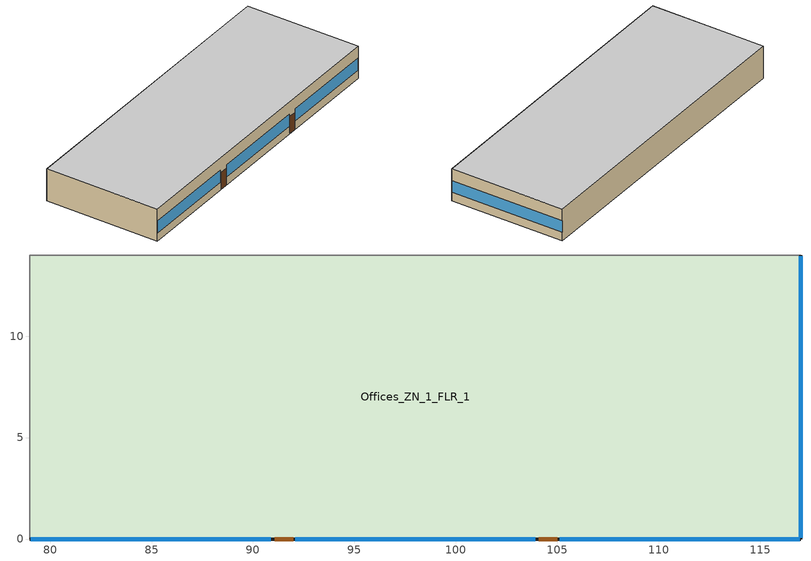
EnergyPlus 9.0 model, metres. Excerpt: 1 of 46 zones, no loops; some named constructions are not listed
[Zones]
Offices_ZN_1_FLR_1
 floor ground (Offices_ZN_1_FLR_1_Floor_Ffactor): 79,14 117,14 117,0 79,0 z0
 wall outside (nonres_ext_wall): 79,0 117,0 117,14 z0:4
 wall to Gym_ZN_1_FLR_1 (int_wall): 117,14 79,14 z0:4
 wall to Lobby_ZN_1_FLR_1 (int_wall): 79,14 79,0 z0:4
 window (NonresWindow_U_0.47_SHGC_0.25): 117,0.05 117,13.95 z1.1:2.51; 79.05,0 90.87,0 / 92.09,0 103.91,0 / 105.13,0 116.95,0 z1:2.5
 door (Swinging Door_con): 91.08,0 91.99,0 / 104.08,0 104.99,0 z0:2.13
 ceiling to Offices_ZN_1_FLR_2 (int_slab_ceiling): 79,0 117,0 117,14 79,14 z4
[EnergyManagementSystem:Actuator]
Name | Actuated Component Unique | Actuated Component Type | Actuated Component Control Type
HTGSETP_SCH_w_SB_Actuator | HTGSETP_SCH_Yes_Optimum_w_SB | Schedule:Compact | Schedule Value
cCL1_Pod_1_ZN_1_FLR_1_LAr | Corner_Class_1_Pod_1_ZN_1_FLR_1_lights | Lights | Electric Power Level
mCl1_Pod_1_ZN_1_FLR_1_LAr | Mult_Class_1_Pod_1_ZN_1_FLR_1_lights | Lights | Electric Power Level
cPOD1_ZN_1_FLR_1_LAr | Corridor_Pod_1_ZN_1_FLR_1_lights | Lights | Electric Power Level
cCL2_Pod_1_ZN_1_FLR_1_LAr | Corner_Class_2_Pod_1_ZN_1_FLR_1_lights | Lights | Electric Power Level
mCl2_Pod_1_ZN_1_FLR_1_LAr | Mult_Class_2_Pod_1_ZN_1_FLR_1_lights | Lights | Electric Power Level
cCL1_Pod_2_ZN_1_FLR_1_LAr | Corner_Class_1_Pod_2_ZN_1_FLR_1_lights | Lights | Electric Power Level
mCl1_Pod_2_ZN_1_FLR_1_LAr | Mult_Class_1_Pod_2_ZN_1_FLR_1_lights | Lights | Electric Power Level
cPOD2_ZN_1_FLR_1_LAr | Corridor_Pod_2_ZN_1_FLR_1_lights | Lights | Electric Power Level
cCL2_Pod_2_ZN_1_FLR_1_LAr | Corner_Class_2_Pod_2_ZN_1_FLR_1_lights | Lights | Electric Power Level
mCl2_Pod_2_ZN_1_FLR_1_LAr | Mult_Class_2_Pod_2_ZN_1_FLR_1_lights | Lights | Electric Power Level
cCL1_Pod_3_ZN_1_FLR_1_LAr | Corner_Class_1_Pod_3_ZN_1_FLR_1_lights | Lights | Electric Power Level
mCl1_Pod_3_ZN_1_FLR_1_LAr | Mult_Class_1_Pod_3_ZN_1_FLR_1_lights | Lights | Electric Power Level
cPOD3_ZN_1_FLR_1_LAr | Corridor_Pod_3_ZN_1_FLR_1_lights | Lights | Electric Power Level
cCL2_Pod_3_ZN_1_FLR_1_LAr | Corner_Class_2_Pod_3_ZN_1_FLR_1_lights | Lights | Electric Power Level
mCl2_Pod_3_ZN_1_FLR_1_LAr | Mult_Class_2_Pod_3_ZN_1_FLR_1_lights | Lights | Electric Power Level
AUX_GYM_ZN_1_FLR_1_LAr | AUX_GYM_ZN_1_FLR_1_lights | Lights | Electric Power Level
AUDITORIUM_ZN_1_FLR_1_LAr | AUDITORIUM_ZN_1_FLR_1_lights | Lights | Electric Power Level
Main_Corridor_ZN_1_FLR_1_LAr | Main_Corridor_ZN_1_FLR_1_lights | Lights | Electric Power Level
Lobby_ZN_1_FLR_1_LAr | Lobby_ZN_1_FLR_1_lights | Lights | Electric Power Level
Mech_ZN_1_FLR_1_LAr | Mech_ZN_1_FLR_1_lights | Lights | Electric Power Level
BATHROOMS_ZN_1_FLR_1_LAr | BATHROOMS_ZN_1_FLR_1_lights | Lights | Electric Power Level
Offices_ZN_1_FLR_1_LAr | Offices_ZN_1_FLR_1_lights | Lights | Electric Power Level
Gym_ZN_1_FLR_1_LAr | Gym_ZN_1_FLR_1_lights | Lights | Electric Power Level
Kitchen_ZN_1_FLR_1_LAr | Kitchen_ZN_1_FLR_1_lights | Lights | Electric Power Level
Cafeteria_ZN_1_FLR_1_LAr | Cafeteria_ZN_1_FLR_1_lights | Lights | Electric Power Level
cCL1_Pod_1_ZN_1_FLR_2_LAr | Corner_Class_1_Pod_1_ZN_1_FLR_2_lights | Lights | Electric Power Level
mCl1_Pod_1_ZN_1_FLR_2_LAr | Mult_Class_1_Pod_1_ZN_1_FLR_2_lights | Lights | Electric Power Level
cPOD1_ZN_1_FLR_2_LAr | Corridor_Pod_1_ZN_1_FLR_2_lights | Lights | Electric Power Level
cCL2_Pod_1_ZN_1_FLR_2_LAr | Corner_Class_2_Pod_1_ZN_1_FLR_2_lights | Lights | Electric Power Level
mCl2_Pod_1_ZN_1_FLR_2_LAr | Mult_Class_2_Pod_1_ZN_1_FLR_2_lights | Lights | Electric Power Level
cCL1_Pod_2_ZN_1_FLR_2_LAr | Corner_Class_1_Pod_2_ZN_1_FLR_2_lights | Lights | Electric Power Level
mCl1_Pod_2_ZN_1_FLR_2_LAr | Mult_Class_1_Pod_2_ZN_1_FLR_2_lights | Lights | Electric Power Level
cPOD2_ZN_1_FLR_2_LAr | Corridor_Pod_2_ZN_1_FLR_2_lights | Lights | Electric Power Level
cCL2_Pod_2_ZN_1_FLR_2_LAr | Corner_Class_2_Pod_2_ZN_1_FLR_2_lights | Lights | Electric Power Level
mCl2_Pod_2_ZN_1_FLR_2_LAr | Mult_Class_2_Pod_2_ZN_1_FLR_2_lights | Lights | Electric Power Level
cCL1_Pod_3_ZN_1_FLR_2_LAr | Corner_Class_1_Pod_3_ZN_1_FLR_2_lights | Lights | Electric Power Level
mCl1_Pod_3_ZN_1_FLR_2_LAr | Mult_Class_1_Pod_3_ZN_1_FLR_2_lights | Lights | Electric Power Level
cPOD3_ZN_1_FLR_2_LAr | Corridor_Pod_3_ZN_1_FLR_2_lights | Lights | Electric Power Level
cCL2_Pod_3_ZN_1_FLR_2_LAr | Corner_Class_2_Pod_3_ZN_1_FLR_2_lights | Lights | Electric Power Level
mCl2_Pod_3_ZN_1_FLR_2_LAr | Mult_Class_2_Pod_3_ZN_1_FLR_2_lights | Lights | Electric Power Level
Main_Corridor_ZN_1_FLR_2_LAr | Main_Corridor_ZN_1_FLR_2_lights | Lights | Electric Power Level
Lobby_ZN_1_FLR_2_LAr | Lobby_ZN_1_FLR_2_lights | Lights | Electric Power Level
Mech_ZN_1_FLR_2_LAr | Mech_ZN_1_FLR_2_lights | Lights | Electric Power Level
BATHROOMS_ZN_1_FLR_2_LAr | BATHROOMS_ZN_1_FLR_2_lights | Lights | Electric Power Level
Offices_ZN_1_FLR_2_LAr | Offices_ZN_1_FLR_2_lights | Lights | Electric Power Level
LMC_ZN_1_FLR_2_LAr | Library_Media_Center_ZN_1_FLR_2_lights | Lights | Electric Power Level
VAV_POD_1_MAX_OA_FRAC | VAV_POD_1 Max OA Fraction | Schedule:Constant | Schedule Value
VAV_POD_2_MAX_OA_FRAC | VAV_POD_2 Max OA Fraction | Schedule:Constant | Schedule Value
VAV_POD_3_MAX_OA_FRAC | VAV_POD_3 Max OA Fraction | Schedule:Constant | Schedule Value
VAV_OTHER_MAX_OA_FRAC | VAV_OTHER Max OA Fraction | Schedule:Constant | Schedule Value
[Schedule:Compact]
Offices Binary Occupancy: Through: 6/30, For: Weekdays, Until: 01:00, 0, Until: 02:00, 0, Until: 03:00, 0, Until: 04:00, 0, Until: 05:00, 0, Until: 06:00, 0, Until: 07:00, 0, Until: 08:00, 0, Until: 09:00, 1, Until: 10:00, 1, Until: 11:00, 1, Until: 12:00, 1, Until: 13:00, 1, Until: 14:00, 1, Until: 15:00, 1, Until: 16:00, 1, Until: 17:00, 1, Until: 18:00, 1, Until: 19:00, 1, Until: 21:00, 1, Until: 21:00, 1, Until: 22:00, 0, Until: 23:00, 0, Until: 24:00, 0, For: SummerDesignDay, Until: 08:00, 1e-09, Until: 17:00, 0.95, Until: 21:00, 0.15, Until: 24:00, 1e-09, For: WeekEnds Holidays AllOtherDays, Until: 24:00, 0, Through: 9/1, For: Weekdays, Until: 01:00, 0, Until: 02:00, 0, Until: 03:00, 0, Until: 04:00, 0, Until: 05:00, 0, Until: 06:00, 0, Until: 07:00, 0, Until: 08:00, 0, Until: 09:00, 1, Until: 10:00, 1, Until: 11:00, 1, Until: 12:00, 1, Until: 13:00, 1, Until: 14:00, 1, Until: 15:00, 1, Until: 16:00, 1, Until: 17:00, 1, Until: 18:00, 1, Until: 19:00, 1, Until: 20:00, 1, Until: 21:00, 1, Until: 22:00, 0, Until: 23:00, 0, Until: 24:00, 0, For: SummerDesignDay, Until: 08:00, 1e-09, Until: 17:00, 0.5, Until: 21:00, 0.15, Until: 24:00, 1e-09, For: WeekEnds Holidays AllOtherDays, Until: 24:00, 0, Through: 12/31, For: Weekdays, Until: 01:00, 0, Until: 02:00, 0, Until: 03:00, 0, Until: 04:00, 0, Until: 05:00, 0, Until: 06:00, 0, Until: 07:00, 0, Until: 08:00, 0, Until: 09:00, 1, Until: 10:00, 1, Until: 11:00, 1, Until: 12:00, 1, Until: 13:00, 1, Until: 14:00, 1, Until: 15:00, 1, Until: 16:00, 1, Until: 17:00, 1, Until: 18:00, 1, Until: 19:00, 1, Until: 20:00, 1, Until: 21:00, 1, Until: 22:00, 0, Until: 23:00, 0, Until: 24:00, 0, For: SummerDesignDay, Until: 08:00, 1e-09, Until: 17:00, 0.95, Until: 21:00, 0.15, Until: 24:00, 1e-09, For: WeekEnds WinterDesignDay Holidays AllOtherDays, Until: 24:00, 0
HTGSETP_SCH_Yes_Optimum_w_SB: Through: 12/31, For: Weekdays, Until: 01:00, 15.6, Until: 02:00, 15.6, Until: 03:00, 15.6, Until: 04:00, 15.6, Until: 05:00, 15.6, Until: 06:00, 15.6, Until: 07:00, 17.8, Until: 08:00, 20, Until: 09:00, 21, Until: 10:00, 21, Until: 11:00, 21, Until: 12:00, 21, Until: 13:00, 20.4444, Until: 14:00, 21, Until: 15:00, 20.4444, Until: 16:00, 21, Until: 17:00, 21, Until: 18:00, 21, Until: 19:00, 21, Until: 20:00, 21, Until: 21:00, 21, Until: 22:00, 15.6, Until: 23:00, 15.6, Until: 24:00, 15.6, For: SummerDesignDay, Until: 24:00, 15.6, For: WinterDesignDay, Until: 24:00, 21, For: WeekEnds Holidays AllOtherDays, Until: 24:00, 15.6
[Schedule:Constant] Hourly Value=1
VAV_POD_1 Max OA Fraction; VAV_POD_2 Max OA Fraction; VAV_POD_3 Max OA Fraction; VAV_OTHER Max OA Fraction
[Curve:Quadratic]
Name | Coefficient1 Constant | Coefficient2 x | Coefficient3 x**2 | Minimum Value of x | Maximum Value of x
RACK1_RackCOPfTCurve | 1.7603 | -0.0377 | 0.0004 | 10 | 35
RACK1_RackCondFanCurve2 | 0 | 0.0286 | 0 | 0 | 35
RACK2_RackCOPfTCurve | 1 | 0 | 0 | 0 | 50
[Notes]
The DOE Prototype Building Models were developed by Pacific Northwest National Laboratory (PNNL), under contract with the U.S.
Department of Energy (DOE).  These building models were derived from DOE's Commercial Reference Building Models with modifications
based on input from the ASHRAE Standard 90.1 committee, the Advanced Energy Design Guide series, and building industry experts. The
prototypes models were developed to quantify energy saving impacts from newly published editions of ASHRAE Standard 90.1, 189.1, IECC,
and other energy codes and standards.  The basic building descriptions can be found in the Scorecards posted at www.energycodes.gov
website. The recommended citation of the prototype models is
DOE and PNNL. 2020. Commercial Prototype Building Models, Richland, WA, Pacific Northwest National Laboratory. Available at https://www.energycodes.gov/development/commercial/prototype_models.
Detailed descriptions of the prototype model development and addenda modeling strategies can be found in the following  reports:
DOE, 2020. Preliminary Energy Savings Analysis: ANSI/ASHRAE/IES Standard 90.1-2019. Report prepared by Zhang, J., M. Rosenberg, J.
Lerond, Y. Xie, Nambia, C., Y. Chen, R. Hart, M. Halverson, D. Maddox, and S. Goel, Richland, WA, Pacific Northwest National Laboratory.
Zhang, J., Y. Chen, Y. Xie, M. Rosenberg, R. Hart. Energy and Energy Cost Savings Analysis of the 2018 IECC for Commercial Buildings.
2018. PNNL-28125. Richland, WA: Pacific Northwest National Laboratory.
DOE. 2017. Energy Savings Analysis: ANSI/ASHRAE/IES Standard 90.1-2016. Prepared by Athalye, R.A, M.A. Halverson, M.I. Rosenberg, B. Liu,
J. Zhang, R. Hart, V.V. Mendon, S. Goel, Y. Chen, Y. Xie, and M. Zhao, Richland, WA, Pacific Northwest National Laboratory. https://www.energycodes.gov/sites/default/files/documents/02202018_Standard_90.1-2016_Determination_TSD.pdf.
Zhang, J., Y. Xie, R.A. Athalye, J. Zhuge, M. Rosenberg, R. Hart, and B. Liu. Energy and Energy Cost Savings Analysis of the 2015 IECC
for Commercial Buildings. 2015. PNNL-24269 Rev. 1. Richland, WA: Pacific Northwest National
Laboratory. https://www.energycodes.gov/sites/default/files/documents/2015_IECC_Commercial_Analysis.pdf.
Halverson M.A., M.I. Rosenberg, W. Wang, J. Zhang, V.V. Mendon, R.A. Athalye, Y. Xie, R. Hart, S. Goel, 2014. ANSI/ASHRAE/IES Standard
90.1-2013 Determination of Energy Savings: Quantitative Analysis, PNNL-23479. Richland, WA: Pacific Northwest National Laboratory. https://www.energycodes.gov/sites/default/files/documents/901-2013_finalCommercialDeterminationQuantitativeAnalysis_TSD_0.pdf.
Goel S., R.A. Athalye, W. Wang, J. Zhang, M.I. Rosenberg, Y. Xie, and R. Hart, et al. 2014. Enhancements to ASHRAE Standard 90.1
Prototype Building Models. PNNL-23269. Richland, WA: Pacific Northwest National Laboratory. https://www.pnnl.gov/main/publications/external/technical_reports/PNNL-23269.pdf.
Zhang J., R.A. Athalye, R. Hart, M.I. Rosenberg, Y. Xie, S. Goel, and V.V. Mendon, et al. 2013. Energy and Energy Cost Savings Analysis
of the IECC for Commercial Buildings. PNNL-22760. Richland, WA: Pacific Northwest National Laboratory. http://www.pnnl.gov/main/publications/external/technical_reports/PNNL-22760.pdf.
Thornton B.A., M.I. Rosenberg, E.E. Richman, W. Wang, Y. Xie, J. Zhang, H. Cho, VV Mendon, R.A. Athalye, and B. Liu. 2011. Achieving
the 30% Goal: Energy and Cost Savings Analysis of ASHRAE Standard 90.1-2010. PNNL-20405. Richland, WA: Pacific Northwest National
Laboratory.  https://www.energycodes.gov/sites/default/files/documents/BECP_Energy_Cost_Savings_STD2010_May2011_v00.pdf.
WeatherFile:  USA_FL_Tampa-MacDill.AFB.747880_TMY3.epw
BEGIN ECONOMIZER MAP
Economizer Name, DX COIL Name
PSZ-AC_1:5_OA_Controller, PSZ-AC_1:5_CoolC DXCoil
PSZ-AC_2:6_OA_Controller, PSZ-AC_2:6_CoolC DXCoil
PSZ-AC_3:7_OA_Controller, PSZ-AC_3:7_CoolC DXCoil
PSZ-AC_4:8_OA_Controller, PSZ-AC_4:8_CoolC DXCoil
PSZ-AC_5:9_OA_Controller, PSZ-AC_5:9_CoolC DXCoil
END ECONOMIZER MAP
BEGIN EMS PROGRAM MAP
EMS PROGRAM, DX COIL Name
PSZ-AC_1:5, PSZ-AC_1:5_COOLC DXCOIL
PSZ-AC_2:6, PSZ-AC_2:6_COOLC DXCOIL
PSZ-AC_3:7, PSZ-AC_3:7_COOLC DXCOIL
PSZ-AC_4:8, PSZ-AC_4:8_COOLC DXCOIL
PSZ-AC_5:9, PSZ-AC_5:9_COOLC DXCOIL
END EMS PROGRAM MAP
GPARM parameters as input:
Case = ASHRAE901_SchoolSecondary_STD2019_Tampa
ground_tempt = National_SchoolSecondary_ASHRAE901_STD2016_Zone2A_nonres_FL-Tampa-FL.gtp
avg_oa_tempt_ip = 71.33
maxdiff_oa_tempt_ip = 25.74
ext_wall_type = SteelFramedWall
nonres_ext_wall_ufactor = 0.476974092
roof_type = LightweightRoof
nonres_roof_ufactor = 0.221452257
nonres_window =
nonres_skylight =
daylighting_control = yes
sidelighting_control = yes_AY
audi_sidelighting_control = no
roof_emissivity = 0.75
roof_solar_absorp = 0.45
LPD_classroom = 7.642376396
LPD_corridor = 4.413203271
LPD_lobby = 9.04168475
LPD_mechanical = 10.2257149
LPD_bath = 6.781263563
LPD_office = 7.965293709
LPD_gym = 9.687519375
LPD_kitchen = 11.73266235
LPD_cafeteria = 4.305564167
LPD_library = 8.934045646
LPD_auditorium = 6.565985354
